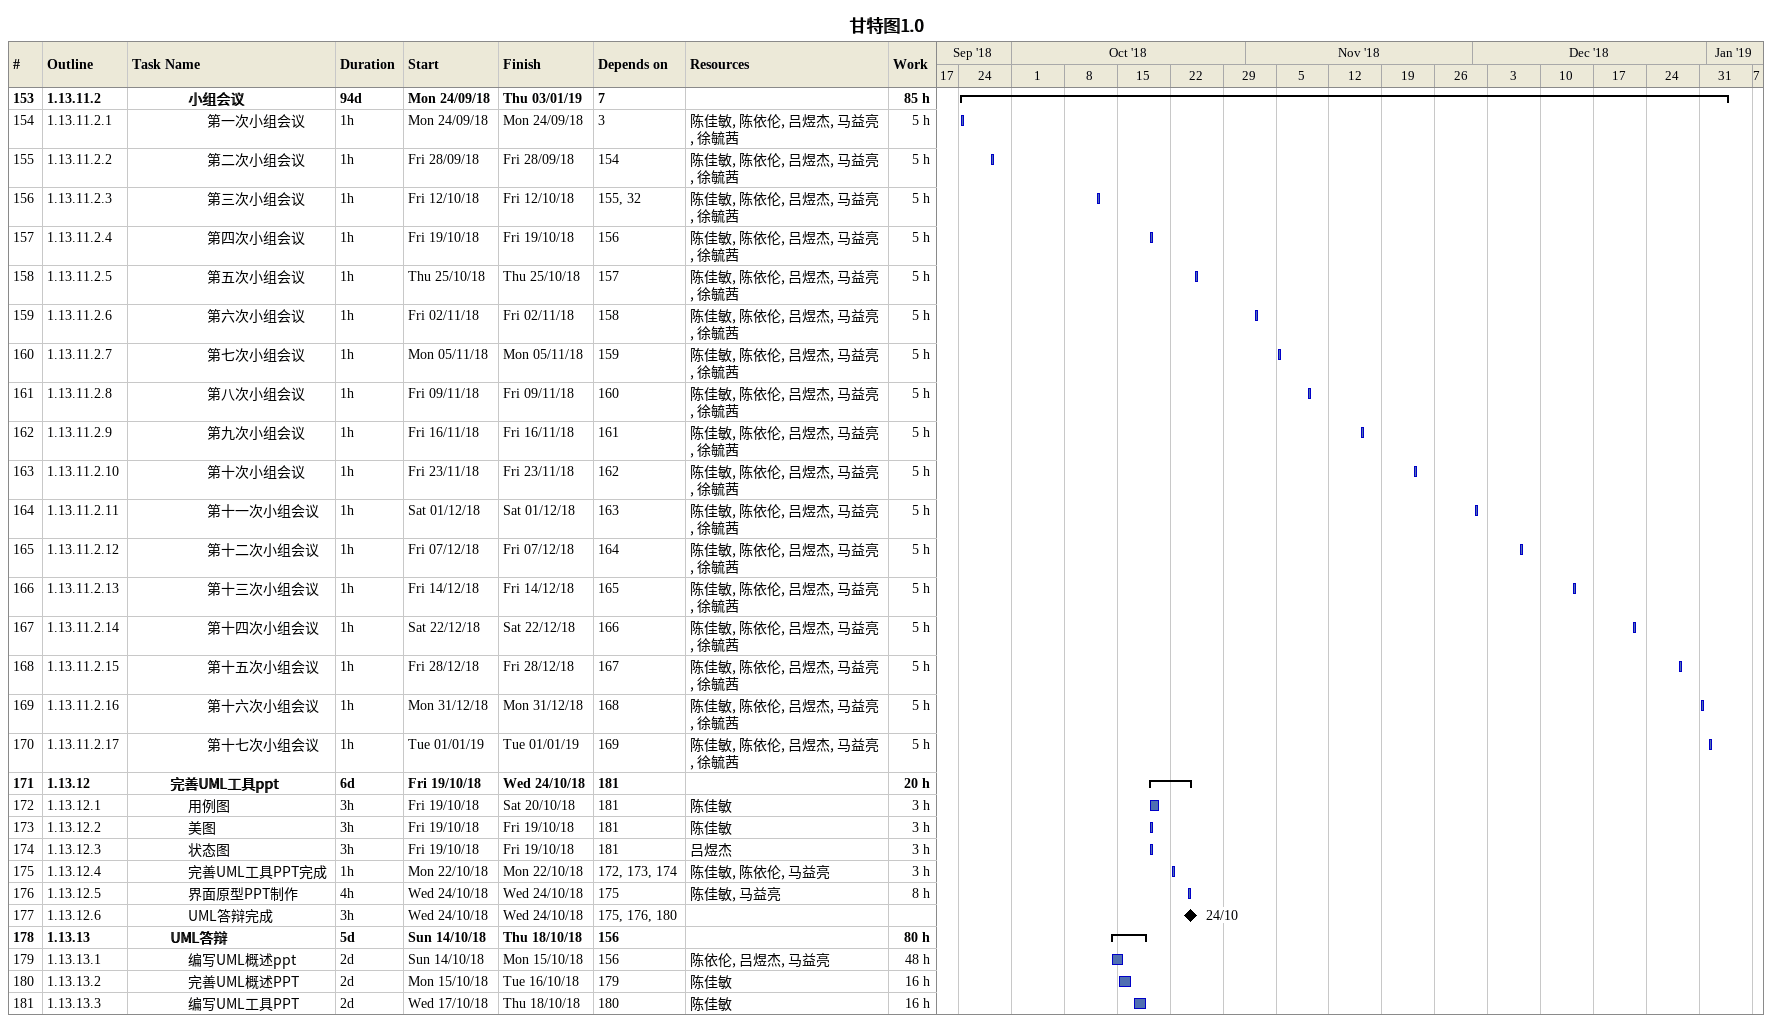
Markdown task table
甘特图1.0

| ID | WBS | Task | Duration | Start | Finish | Predecessors | Resources | Work (h) |
|---|---|---|---|---|---|---|---|---|
| 153 | 1.13.11.2 | **小组会议** | 94d | 2018-09-24 | 2019-01-03 | 7 |  | 85 |
| 154 | 1.13.11.2.1 | 第一次小组会议 | 1h | 2018-09-24 | 2018-09-24 | 3 | 陈佳敏, 陈依伦, 吕煜杰, 马益亮, 徐毓茜 | 5 |
| 155 | 1.13.11.2.2 | 第二次小组会议 | 1h | 2018-09-28 | 2018-09-28 | 154 | 陈佳敏, 陈依伦, 吕煜杰, 马益亮, 徐毓茜 | 5 |
| 156 | 1.13.11.2.3 | 第三次小组会议 | 1h | 2018-10-12 | 2018-10-12 | 155, 32 | 陈佳敏, 陈依伦, 吕煜杰, 马益亮, 徐毓茜 | 5 |
| 157 | 1.13.11.2.4 | 第四次小组会议 | 1h | 2018-10-19 | 2018-10-19 | 156 | 陈佳敏, 陈依伦, 吕煜杰, 马益亮, 徐毓茜 | 5 |
| 158 | 1.13.11.2.5 | 第五次小组会议 | 1h | 2018-10-25 | 2018-10-25 | 157 | 陈佳敏, 陈依伦, 吕煜杰, 马益亮, 徐毓茜 | 5 |
| 159 | 1.13.11.2.6 | 第六次小组会议 | 1h | 2018-11-02 | 2018-11-02 | 158 | 陈佳敏, 陈依伦, 吕煜杰, 马益亮, 徐毓茜 | 5 |
| 160 | 1.13.11.2.7 | 第七次小组会议 | 1h | 2018-11-05 | 2018-11-05 | 159 | 陈佳敏, 陈依伦, 吕煜杰, 马益亮, 徐毓茜 | 5 |
| 161 | 1.13.11.2.8 | 第八次小组会议 | 1h | 2018-11-09 | 2018-11-09 | 160 | 陈佳敏, 陈依伦, 吕煜杰, 马益亮, 徐毓茜 | 5 |
| 162 | 1.13.11.2.9 | 第九次小组会议 | 1h | 2018-11-16 | 2018-11-16 | 161 | 陈佳敏, 陈依伦, 吕煜杰, 马益亮, 徐毓茜 | 5 |
| 163 | 1.13.11.2.10 | 第十次小组会议 | 1h | 2018-11-23 | 2018-11-23 | 162 | 陈佳敏, 陈依伦, 吕煜杰, 马益亮, 徐毓茜 | 5 |
| 164 | 1.13.11.2.11 | 第十一次小组会议 | 1h | 2018-12-01 | 2018-12-01 | 163 | 陈佳敏, 陈依伦, 吕煜杰, 马益亮, 徐毓茜 | 5 |
| 165 | 1.13.11.2.12 | 第十二次小组会议 | 1h | 2018-12-07 | 2018-12-07 | 164 | 陈佳敏, 陈依伦, 吕煜杰, 马益亮, 徐毓茜 | 5 |
| 166 | 1.13.11.2.13 | 第十三次小组会议 | 1h | 2018-12-14 | 2018-12-14 | 165 | 陈佳敏, 陈依伦, 吕煜杰, 马益亮, 徐毓茜 | 5 |
| 167 | 1.13.11.2.14 | 第十四次小组会议 | 1h | 2018-12-22 | 2018-12-22 | 166 | 陈佳敏, 陈依伦, 吕煜杰, 马益亮, 徐毓茜 | 5 |
| 168 | 1.13.11.2.15 | 第十五次小组会议 | 1h | 2018-12-28 | 2018-12-28 | 167 | 陈佳敏, 陈依伦, 吕煜杰, 马益亮, 徐毓茜 | 5 |
| 169 | 1.13.11.2.16 | 第十六次小组会议 | 1h | 2018-12-31 | 2018-12-31 | 168 | 陈佳敏, 陈依伦, 吕煜杰, 马益亮, 徐毓茜 | 5 |
| 170 | 1.13.11.2.17 | 第十七次小组会议 | 1h | 2019-01-01 | 2019-01-01 | 169 | 陈佳敏, 陈依伦, 吕煜杰, 马益亮, 徐毓茜 | 5 |
| 171 | 1.13.12 | **完善UML工具ppt** | 6d | 2018-10-19 | 2018-10-24 | 181 |  | 20 |
| 172 | 1.13.12.1 | 用例图 | 3h | 2018-10-19 | 2018-10-20 | 181 | 陈佳敏 | 3 |
| 173 | 1.13.12.2 | 美图 | 3h | 2018-10-19 | 2018-10-19 | 181 | 陈佳敏 | 3 |
| 174 | 1.13.12.3 | 状态图 | 3h | 2018-10-19 | 2018-10-19 | 181 | 吕煜杰 | 3 |
| 175 | 1.13.12.4 | 完善UML工具PPT完成 | 1h | 2018-10-22 | 2018-10-22 | 172, 173, 174 | 陈佳敏, 陈依伦, 马益亮 | 3 |
| 176 | 1.13.12.5 | 界面原型PPT制作 | 4h | 2018-10-24 | 2018-10-24 | 175 | 陈佳敏, 马益亮 | 8 |
| 177 | 1.13.12.6 | UML答辩完成 | 3h | 2018-10-24 | 2018-10-24 | 175, 176, 180 |  |  |
| 178 | 1.13.13 | **UML答辩** | 5d | 2018-10-14 | 2018-10-18 | 156 |  | 80 |
| 179 | 1.13.13.1 | 编写UML概述ppt | 2d | 2018-10-14 | 2018-10-15 | 156 | 陈依伦, 吕煜杰, 马益亮 | 48 |
| 180 | 1.13.13.2 | 完善UML概述PPT | 2d | 2018-10-15 | 2018-10-16 | 179 | 陈佳敏 | 16 |
| 181 | 1.13.13.3 | 编写UML工具PPT | 2d | 2018-10-17 | 2018-10-18 | 180 | 陈佳敏 | 16 |
